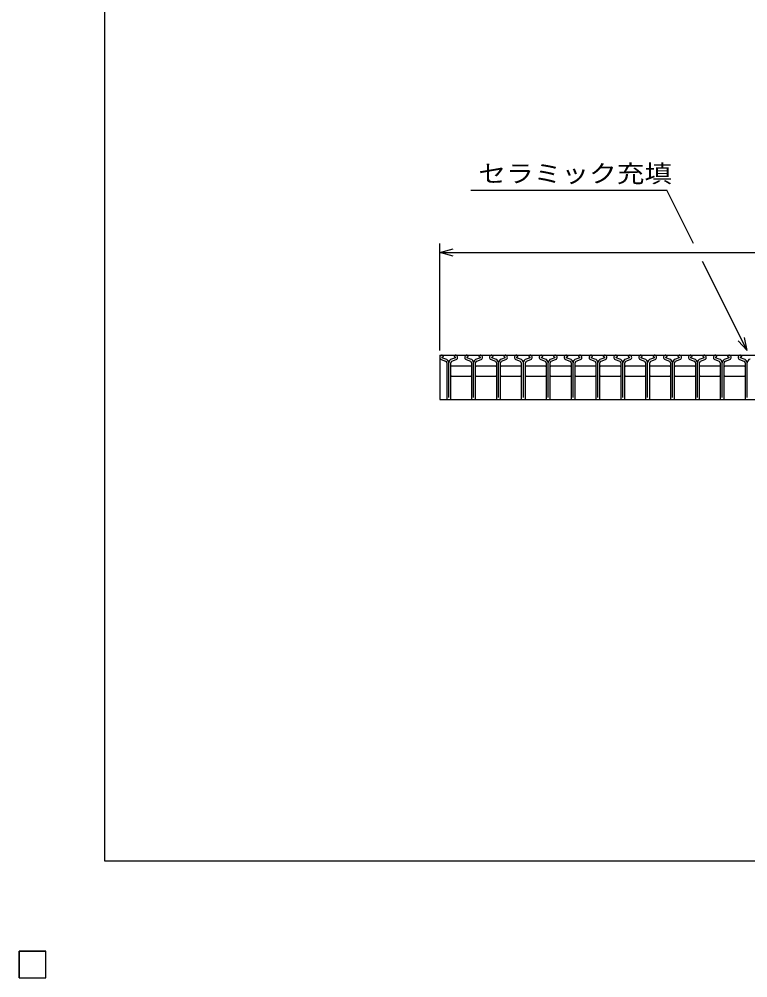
# Model space of a CAD drawing. Units: millimetres, scale not verified. Extents: x -1820 to 1736, y -1282 to 1048.
# Drawn here: x -1820 to -1002, y -1282 to -207 of the extents above; entities that cross this region are included whole.
import ezdxf
from ezdxf.enums import TextEntityAlignment as Align

# ---------------------------------------------------------------- set-up
doc = ezdxf.new("R2010")
doc.units = ezdxf.units.MM
doc.header["$LTSCALE"] = 10
for name, color, linetype, lineweight in [('0_2', 150, 'Continuous', 25), ('16', 3, 'Continuous', 25), ('22', 2, 'Continuous', 25)]:
    doc.layers.add(name, color=color, linetype=linetype, lineweight=lineweight)
doc.styles.add('ベクトル', font='')
doc.styles.get('ベクトル').set_extended_font_data('ベクトル')

msp = doc.modelspace()

# ---------------------------------------------------------------- linework, layer by layer
at = {"layer": '0_2'}
for p, q in [((-1724, -1151.5), (-1724, 1048.5)), ((1736, -1151.5), (-1724, -1151.5))]:
    msp.add_line(p, q, dxfattribs=at)
at = {"layer": '16'}
for p, q in [((-1348, -584), (-352, -584)), ((-1348, -584), (-1348, -634)), ((-1346.38, -589.18), (-1341.51, -590.89)), ((-1341.3, -588.53), (-1345.62, -587.01)), ((-1345.46, -586.31), (-1344.02, -585.61)), ((-1344.02, -585.61), (-1344.02, -585.38)), ((-1330.4, -587.01), (-1334.72, -588.53)), ((-1334.51, -590.89), (-1329.64, -589.18)), ((-1332, -585.38), (-1332, -585.61)), ((-1332, -585.61), (-1330.56, -586.31)), ((-1318.48, -589.18), (-1313.61, -590.89)), ((-1313.4, -588.53), (-1317.72, -587.01)), ((-1317.56, -586.31), (-1316.12, -585.61)), ((-1316.12, -585.61), (-1316.12, -585.38)), ((-1302.5, -587.01), (-1306.82, -588.53)), ((-1306.61, -590.89), (-1301.74, -589.18)), ((-1304.1, -585.38), (-1304.1, -585.61)), ((-1304.1, -585.61), (-1302.66, -586.31)), ((-1290.58, -589.18), (-1285.71, -590.89)), ((-1285.5, -588.53), (-1289.82, -587.01)), ((-1289.66, -586.31), (-1288.22, -585.61)), ((-1288.22, -585.61), (-1288.22, -585.38)), ((-1274.6, -587.01), (-1278.92, -588.53)), ((-1278.71, -590.89), (-1273.84, -589.18)), ((-1276.2, -585.38), (-1276.2, -585.61)), ((-1276.2, -585.61), (-1274.76, -586.31)), ((-1262.68, -589.18), (-1257.81, -590.89)), ((-1257.6, -588.53), (-1261.92, -587.01)), ((-1261.76, -586.31), (-1260.32, -585.61)), ((-1260.32, -585.61), (-1260.32, -585.38)), ((-1246.7, -587.01), (-1251.02, -588.53)), ((-1250.81, -590.89), (-1245.94, -589.18)), ((-1248.3, -585.38), (-1248.3, -585.61)), ((-1248.3, -585.61), (-1246.86, -586.31)), ((-1234.78, -589.18), (-1229.91, -590.89)), ((-1229.7, -588.53), (-1234.02, -587.01)), ((-1233.86, -586.31), (-1232.42, -585.61)), ((-1232.42, -585.61), (-1232.42, -585.38)), ((-1218.8, -587.01), (-1223.12, -588.53)), ((-1222.91, -590.89), (-1218.04, -589.18)), ((-1220.4, -585.38), (-1220.4, -585.61)), ((-1220.4, -585.61), (-1218.96, -586.31)), ((-1206.88, -589.18), (-1202.01, -590.89)), ((-1201.8, -588.53), (-1206.12, -587.01)), ((-1205.96, -586.31), (-1204.52, -585.61)), ((-1204.52, -585.61), (-1204.52, -585.38)), ((-1190.9, -587.01), (-1195.22, -588.53)), ((-1195.01, -590.89), (-1190.14, -589.18)), ((-1192.5, -585.38), (-1192.5, -585.61)), ((-1192.5, -585.61), (-1191.06, -586.31)), ((-1178.98, -589.18), (-1174.11, -590.89)), ((-1173.9, -588.53), (-1178.22, -587.01)), ((-1178.06, -586.31), (-1176.62, -585.61)), ((-1176.62, -585.61), (-1176.62, -585.38)), ((-1163, -587.01), (-1167.32, -588.53)), ((-1167.11, -590.89), (-1162.24, -589.18)), ((-1164.6, -585.38), (-1164.6, -585.61)), ((-1164.6, -585.61), (-1163.16, -586.31)), ((-1151.08, -589.18), (-1146.21, -590.89)), ((-1146, -588.53), (-1150.32, -587.01)), ((-1150.16, -586.31), (-1148.72, -585.61)), ((-1148.72, -585.61), (-1148.72, -585.38)), ((-1135.1, -587.01), (-1139.42, -588.53)), ((-1139.21, -590.89), (-1134.34, -589.18)), ((-1136.7, -585.38), (-1136.7, -585.61)), ((-1136.7, -585.61), (-1135.26, -586.31)), ((-1123.18, -589.18), (-1118.31, -590.89)), ((-1118.1, -588.53), (-1122.42, -587.01)), ((-1122.26, -586.31), (-1120.82, -585.61)), ((-1120.82, -585.61), (-1120.82, -585.38)), ((-1107.2, -587.01), (-1111.52, -588.53)), ((-1111.31, -590.89), (-1106.44, -589.18)), ((-1108.8, -585.38), (-1108.8, -585.61)), ((-1108.8, -585.61), (-1107.36, -586.31)), ((-1095.28, -589.18), (-1090.41, -590.89)), ((-1090.2, -588.53), (-1094.52, -587.01)), ((-1094.36, -586.31), (-1092.92, -585.61)), ((-1092.92, -585.61), (-1092.92, -585.38)), ((-1079.3, -587.01), (-1083.62, -588.53)), ((-1083.41, -590.89), (-1078.54, -589.18)), ((-1080.9, -585.38), (-1080.9, -585.61)), ((-1080.9, -585.61), (-1079.46, -586.31)), ((-1067.38, -589.18), (-1062.51, -590.89)), ((-1062.3, -588.53), (-1066.62, -587.01)), ((-1066.46, -586.31), (-1065.02, -585.61)), ((-1065.02, -585.61), (-1065.02, -585.38)), ((-1051.4, -587.01), (-1055.72, -588.53)), ((-1055.51, -590.89), (-1050.64, -589.18)), ((-1053, -585.38), (-1053, -585.61)), ((-1053, -585.61), (-1051.56, -586.31)), ((-1039.48, -589.18), (-1034.61, -590.89)), ((-1034.4, -588.53), (-1038.72, -587.01)), ((-1038.56, -586.31), (-1037.12, -585.61)), ((-1037.12, -585.61), (-1037.12, -585.38)), ((-1023.5, -587.01), (-1027.82, -588.53)), ((-1027.61, -590.89), (-1022.74, -589.18)), ((-1025.1, -585.38), (-1025.1, -585.61)), ((-1025.1, -585.61), (-1023.66, -586.31)), ((-1011.58, -589.18), (-1006.71, -590.89)), ((-1006.5, -588.53), (-1010.82, -587.01)), ((-1010.66, -586.31), (-1009.22, -585.61)), ((-1009.22, -585.61), (-1009.22, -585.38)), ((-1340.31, -592.59), (-1340.31, -633.31)), ((-1338, -631.71), (-1338, -592.64)), ((-1335.75, -597), (-1334.75, -596)), ((-1335.71, -633.31), (-1335.71, -592.59)), ((-1334.75, -596), (-1313.35, -596)), ((-1313.35, -596), (-1312.35, -597)), ((-1312.41, -592.59), (-1312.41, -633.31)), ((-1310.1, -631.71), (-1310.1, -592.64)), ((-1307.85, -597), (-1306.85, -596)), ((-1307.81, -633.31), (-1307.81, -592.59)), ((-1306.85, -596), (-1285.45, -596)), ((-1285.45, -596), (-1284.45, -597)), ((-1284.51, -592.59), (-1284.51, -633.31)), ((-1282.2, -631.71), (-1282.2, -592.64)), ((-1279.95, -597), (-1278.95, -596)), ((-1279.91, -633.31), (-1279.91, -592.59)), ((-1278.95, -596), (-1257.55, -596)), ((-1257.55, -596), (-1256.55, -597)), ((-1256.61, -592.59), (-1256.61, -633.31)), ((-1254.3, -631.71), (-1254.3, -592.64)), ((-1252.05, -597), (-1251.05, -596)), ((-1252.01, -633.31), (-1252.01, -592.59)), ((-1251.05, -596), (-1229.65, -596)), ((-1229.65, -596), (-1228.65, -597)), ((-1228.71, -592.59), (-1228.71, -633.31)), ((-1226.4, -631.71), (-1226.4, -592.64)), ((-1224.15, -597), (-1223.15, -596)), ((-1224.11, -633.31), (-1224.11, -592.59)), ((-1223.15, -596), (-1201.75, -596)), ((-1201.75, -596), (-1200.75, -597)), ((-1200.81, -592.59), (-1200.81, -633.31)), ((-1198.5, -631.71), (-1198.5, -592.64)), ((-1196.25, -597), (-1195.25, -596)), ((-1196.21, -633.31), (-1196.21, -592.59)), ((-1195.25, -596), (-1173.85, -596)), ((-1173.85, -596), (-1172.85, -597)), ((-1172.91, -592.59), (-1172.91, -633.31)), ((-1170.6, -631.71), (-1170.6, -592.64)), ((-1168.35, -597), (-1167.35, -596)), ((-1168.31, -633.31), (-1168.31, -592.59)), ((-1167.35, -596), (-1145.95, -596)), ((-1145.95, -596), (-1144.95, -597)), ((-1145.01, -592.59), (-1145.01, -633.31)), ((-1142.7, -631.71), (-1142.7, -592.64)), ((-1140.45, -597), (-1139.45, -596)), ((-1140.41, -633.31), (-1140.41, -592.59)), ((-1139.45, -596), (-1118.05, -596)), ((-1118.05, -596), (-1117.05, -597)), ((-1117.11, -592.59), (-1117.11, -633.31)), ((-1114.8, -631.71), (-1114.8, -592.64)), ((-1112.55, -597), (-1111.55, -596)), ((-1112.51, -633.31), (-1112.51, -592.59)), ((-1111.55, -596), (-1090.15, -596)), ((-1090.15, -596), (-1089.15, -597)), ((-1089.21, -592.59), (-1089.21, -633.31)), ((-1086.9, -631.71), (-1086.9, -592.64)), ((-1084.65, -597), (-1083.65, -596)), ((-1084.61, -633.31), (-1084.61, -592.59)), ((-1083.65, -596), (-1062.25, -596)), ((-1062.25, -596), (-1061.25, -597)), ((-1061.31, -592.59), (-1061.31, -633.31)), ((-1059, -631.71), (-1059, -592.64)), ((-1056.75, -597), (-1055.75, -596)), ((-1056.71, -633.31), (-1056.71, -592.59)), ((-1055.75, -596), (-1034.35, -596)), ((-1034.35, -596), (-1033.35, -597)), ((-1033.41, -592.59), (-1033.41, -633.31)), ((-1031.1, -631.71), (-1031.1, -592.64)), ((-1028.85, -597), (-1027.85, -596)), ((-1028.81, -633.31), (-1028.81, -592.59)), ((-1027.85, -596), (-1006.45, -596)), ((-1006.45, -596), (-1005.45, -597)), ((-1005.51, -592.59), (-1005.51, -633.31)), ((-1003.2, -631.71), (-1003.2, -592.64)), ((-1334.75, -608), (-1335.75, -607)), ((-1313.35, -608), (-1334.75, -608)), ((-1312.35, -607), (-1313.35, -608)), ((-1306.85, -608), (-1307.85, -607)), ((-1285.45, -608), (-1306.85, -608)), ((-1284.45, -607), (-1285.45, -608)), ((-1278.95, -608), (-1279.95, -607)), ((-1257.55, -608), (-1278.95, -608)), ((-1256.55, -607), (-1257.55, -608)), ((-1251.05, -608), (-1252.05, -607)), ((-1229.65, -608), (-1251.05, -608)), ((-1228.65, -607), (-1229.65, -608)), ((-1223.15, -608), (-1224.15, -607)), ((-1201.75, -608), (-1223.15, -608)), ((-1200.75, -607), (-1201.75, -608)), ((-1195.25, -608), (-1196.25, -607)), ((-1173.85, -608), (-1195.25, -608)), ((-1172.85, -607), (-1173.85, -608)), ((-1167.35, -608), (-1168.35, -607)), ((-1145.95, -608), (-1167.35, -608)), ((-1144.95, -607), (-1145.95, -608)), ((-1139.45, -608), (-1140.45, -607)), ((-1118.05, -608), (-1139.45, -608)), ((-1117.05, -607), (-1118.05, -608)), ((-1111.55, -608), (-1112.55, -607)), ((-1090.15, -608), (-1111.55, -608)), ((-1089.15, -607), (-1090.15, -608)), ((-1083.65, -608), (-1084.65, -607)), ((-1062.25, -608), (-1083.65, -608)), ((-1061.25, -607), (-1062.25, -608)), ((-1055.75, -608), (-1056.75, -607)), ((-1034.35, -608), (-1055.75, -608)), ((-1033.35, -607), (-1034.35, -608)), ((-1027.85, -608), (-1028.85, -607)), ((-1006.45, -608), (-1027.85, -608)), ((-1005.45, -607), (-1006.45, -608)), ((-1348, -634), (-352, -634)), ((-1339.61, -634.01), (-1336.41, -634.01)), ((-1311.71, -634.01), (-1308.51, -634.01)), ((-1283.81, -634.01), (-1280.61, -634.01)), ((-1255.91, -634.01), (-1252.71, -634.01)), ((-1228.01, -634.01), (-1224.81, -634.01)), ((-1200.11, -634.01), (-1196.91, -634.01)), ((-1172.21, -634.01), (-1169.01, -634.01)), ((-1144.31, -634.01), (-1141.11, -634.01)), ((-1116.41, -634.01), (-1113.21, -634.01)), ((-1088.51, -634.01), (-1085.31, -634.01)), ((-1060.61, -634.01), (-1057.41, -634.01)), ((-1032.71, -634.01), (-1029.51, -634.01)), ((-1004.81, -634.01), (-1001.61, -634.01)), ((-1820, -1252.5), (-1790, -1252.5)), ((-1820, -1282.5), (-1820, -1252.5)), ((-1820, -1252.5), (-1790, -1252.5)), ((-1820, -1282.5), (-1820, -1252.5)), ((-1820, -1252.5), (-1790, -1252.5)), ((-1820, -1282.5), (-1820, -1252.5)), ((-1820, -1252.5), (-1790, -1252.5)), ((-1820, -1282.5), (-1820, -1252.5)), ((-1820, -1252.5), (-1790, -1252.5)), ((-1820, -1282.5), (-1820, -1252.5)), ((-1790, -1282.5), (-1790, -1252.5)), ((-1790, -1282.5), (-1790, -1252.5)), ((-1790, -1282.5), (-1790, -1252.5)), ((-1790, -1282.5), (-1790, -1252.5)), ((-1790, -1282.5), (-1790, -1252.5)), ((-1820, -1282.5), (-1790, -1282.5)), ((-1820, -1282.5), (-1790, -1282.5)), ((-1820, -1282.5), (-1790, -1282.5)), ((-1820, -1282.5), (-1790, -1282.5)), ((-1820, -1282.5), (-1790, -1282.5))]:
    msp.add_line(p, q, dxfattribs=at)
for centre, radius, start, end in [((-1345.31, -586.7), 2.7, 90.98, 246.68), ((-1345.29, -586.72), 0.44, 111.91, 222.33), ((-1345.47, -585.45), 1.45, 2.5, 85.55), ((-1342.11, -592.59), 1.8, 0, 70.58), ((-1342.59, -592.94), 4.6, 3.78, 73.7), ((-1333.43, -592.94), 4.6, 106.3, 176.22), ((-1333.91, -592.59), 1.8, 109.42, 180), ((-1330.55, -585.45), 1.45, 94.45, 177.5), ((-1330.71, -586.7), 2.7, 293.32, 89.02002), ((-1330.73, -586.72), 0.44, 317.67, 68.08999), ((-1317.41, -586.7), 2.7, 90.98, 246.68), ((-1317.39, -586.72), 0.44, 111.91, 222.33), ((-1317.57, -585.45), 1.45, 2.5, 85.55), ((-1314.21, -592.59), 1.8, 0, 70.58), ((-1314.69, -592.94), 4.6, 3.78, 73.7), ((-1305.53, -592.94), 4.6, 106.3, 176.22), ((-1306.01, -592.59), 1.8, 109.42, 180), ((-1302.65, -585.45), 1.45, 94.45, 177.5), ((-1302.81, -586.7), 2.7, 293.32, 89.02002), ((-1302.83, -586.72), 0.44, 317.67, 68.08999), ((-1289.51, -586.7), 2.7, 90.98, 246.68), ((-1289.49, -586.72), 0.44, 111.91, 222.33), ((-1289.67, -585.45), 1.45, 2.5, 85.55), ((-1286.31, -592.59), 1.8, 0, 70.58), ((-1286.79, -592.94), 4.6, 3.78, 73.7), ((-1277.63, -592.94), 4.6, 106.3, 176.22), ((-1278.11, -592.59), 1.8, 109.42, 180), ((-1274.75, -585.45), 1.45, 94.45, 177.5), ((-1274.91, -586.7), 2.7, 293.32, 89.02002), ((-1274.93, -586.72), 0.44, 317.67, 68.08999), ((-1261.61, -586.7), 2.7, 90.98, 246.68), ((-1261.59, -586.72), 0.44, 111.91, 222.33), ((-1261.77, -585.45), 1.45, 2.5, 85.55), ((-1258.41, -592.59), 1.8, 0, 70.58), ((-1258.89, -592.94), 4.6, 3.78, 73.7), ((-1249.73, -592.94), 4.6, 106.3, 176.22), ((-1250.21, -592.59), 1.8, 109.42, 180), ((-1246.85, -585.45), 1.45, 94.45, 177.5), ((-1247.01, -586.7), 2.7, 293.32, 89.02002), ((-1247.03, -586.72), 0.44, 317.67, 68.08999), ((-1233.71, -586.7), 2.7, 90.98, 246.68), ((-1233.69, -586.72), 0.44, 111.91, 222.33), ((-1233.87, -585.45), 1.45, 2.5, 85.55), ((-1230.51, -592.59), 1.8, 0, 70.58), ((-1230.99, -592.94), 4.6, 3.78, 73.7), ((-1221.83, -592.94), 4.6, 106.3, 176.22), ((-1222.31, -592.59), 1.8, 109.42, 180), ((-1218.95, -585.45), 1.45, 94.45, 177.5), ((-1219.11, -586.7), 2.7, 293.32, 89.02002), ((-1219.13, -586.72), 0.44, 317.67, 68.08999), ((-1205.81, -586.7), 2.7, 90.98, 246.68), ((-1205.79, -586.72), 0.44, 111.91, 222.33), ((-1205.97, -585.45), 1.45, 2.5, 85.55), ((-1202.61, -592.59), 1.8, 0, 70.58), ((-1203.09, -592.94), 4.6, 3.78, 73.7), ((-1193.93, -592.94), 4.6, 106.3, 176.22), ((-1194.41, -592.59), 1.8, 109.42, 180), ((-1191.05, -585.45), 1.45, 94.45, 177.5), ((-1191.21, -586.7), 2.7, 293.32, 89.02002), ((-1191.23, -586.72), 0.44, 317.67, 68.08999), ((-1177.91, -586.7), 2.7, 90.98, 246.68), ((-1177.89, -586.72), 0.44, 111.91, 222.33), ((-1178.07, -585.45), 1.45, 2.5, 85.55), ((-1174.71, -592.59), 1.8, 0, 70.58), ((-1175.19, -592.94), 4.6, 3.78, 73.7), ((-1166.03, -592.94), 4.6, 106.3, 176.22), ((-1166.51, -592.59), 1.8, 109.42, 180), ((-1163.15, -585.45), 1.45, 94.45, 177.5), ((-1163.31, -586.7), 2.7, 293.32, 89.02002), ((-1163.33, -586.72), 0.44, 317.67, 68.08999), ((-1150.01, -586.7), 2.7, 90.98, 246.68), ((-1149.99, -586.72), 0.44, 111.91, 222.33), ((-1150.17, -585.45), 1.45, 2.5, 85.55), ((-1146.81, -592.59), 1.8, 0, 70.58), ((-1147.29, -592.94), 4.6, 3.78, 73.7), ((-1138.13, -592.94), 4.6, 106.3, 176.22), ((-1138.61, -592.59), 1.8, 109.42, 180), ((-1135.25, -585.45), 1.45, 94.45, 177.5), ((-1135.41, -586.7), 2.7, 293.32, 89.02002), ((-1135.43, -586.72), 0.44, 317.67, 68.08999), ((-1122.11, -586.7), 2.7, 90.98, 246.68), ((-1122.09, -586.72), 0.44, 111.91, 222.33), ((-1122.27, -585.45), 1.45, 2.5, 85.55), ((-1118.91, -592.59), 1.8, 0, 70.58), ((-1119.39, -592.94), 4.6, 3.78, 73.7), ((-1110.23, -592.94), 4.6, 106.3, 176.22), ((-1110.71, -592.59), 1.8, 109.42, 180), ((-1107.35, -585.45), 1.45, 94.45, 177.5), ((-1107.51, -586.7), 2.7, 293.32, 89.02002), ((-1107.53, -586.72), 0.44, 317.67, 68.08999), ((-1094.21, -586.7), 2.7, 90.98, 246.68), ((-1094.19, -586.72), 0.44, 111.91, 222.33), ((-1094.37, -585.45), 1.45, 2.5, 85.55), ((-1091.01, -592.59), 1.8, 0, 70.58), ((-1091.49, -592.94), 4.6, 3.78, 73.7), ((-1082.33, -592.94), 4.6, 106.3, 176.22), ((-1082.81, -592.59), 1.8, 109.42, 180), ((-1079.45, -585.45), 1.45, 94.45, 177.5), ((-1079.61, -586.7), 2.7, 293.32, 89.02002), ((-1079.63, -586.72), 0.44, 317.67, 68.08999), ((-1066.31, -586.7), 2.7, 90.98, 246.68), ((-1066.29, -586.72), 0.44, 111.91, 222.33), ((-1066.47, -585.45), 1.45, 2.5, 85.55), ((-1063.11, -592.59), 1.8, 0, 70.58), ((-1063.59, -592.94), 4.6, 3.78, 73.7), ((-1054.43, -592.94), 4.6, 106.3, 176.22), ((-1054.91, -592.59), 1.8, 109.42, 180), ((-1051.55, -585.45), 1.45, 94.45, 177.5), ((-1051.71, -586.7), 2.7, 293.32, 89.02002), ((-1051.73, -586.72), 0.44, 317.67, 68.08999), ((-1038.41, -586.7), 2.7, 90.98, 246.68), ((-1038.39, -586.72), 0.44, 111.91, 222.33), ((-1038.57, -585.45), 1.45, 2.5, 85.55), ((-1035.21, -592.59), 1.8, 0, 70.58), ((-1035.69, -592.94), 4.6, 3.78, 73.7), ((-1026.53, -592.94), 4.6, 106.3, 176.22), ((-1027.01, -592.59), 1.8, 109.42, 180), ((-1023.65, -585.45), 1.45, 94.45, 177.5), ((-1023.81, -586.7), 2.7, 293.32, 89.02002), ((-1023.83, -586.72), 0.44, 317.67, 68.08999), ((-1010.51, -586.7), 2.7, 90.98, 246.68), ((-1010.49, -586.72), 0.44, 111.91, 222.33), ((-1010.67, -585.45), 1.45, 2.5, 85.55), ((-1007.31, -592.59), 1.8, 0, 70.58), ((-1007.79, -592.94), 4.6, 3.78, 73.7), ((-998.63, -592.94), 4.6, 106.3, 176.22), ((-1339.61, -633.31), 0.7, 180, 270), ((-1336.41, -633.31), 0.7, 270, 0), ((-1311.71, -633.31), 0.7, 180, 270), ((-1308.51, -633.31), 0.7, 270, 0), ((-1283.81, -633.31), 0.7, 180, 270), ((-1280.61, -633.31), 0.7, 270, 0), ((-1255.91, -633.31), 0.7, 180, 270), ((-1252.71, -633.31), 0.7, 270, 0), ((-1228.01, -633.31), 0.7, 180, 270), ((-1224.81, -633.31), 0.7, 270, 0), ((-1200.11, -633.31), 0.7, 180, 270), ((-1196.91, -633.31), 0.7, 270, 0), ((-1172.21, -633.31), 0.7, 180, 270), ((-1169.01, -633.31), 0.7, 270, 0), ((-1144.31, -633.31), 0.7, 180, 270), ((-1141.11, -633.31), 0.7, 270, 0), ((-1116.41, -633.31), 0.7, 180, 270), ((-1113.21, -633.31), 0.7, 270, 0), ((-1088.51, -633.31), 0.7, 180, 270), ((-1085.31, -633.31), 0.7, 270, 0), ((-1060.61, -633.31), 0.7, 180, 270), ((-1057.41, -633.31), 0.7, 270, 0), ((-1032.71, -633.31), 0.7, 180, 270), ((-1029.51, -633.31), 0.7, 270, 0), ((-1004.81, -633.31), 0.7, 180, 270)]:
    msp.add_arc(centre, radius, start, end, dxfattribs=at)
at = {"layer": '22', "color": 4}
for p, q in [((-1313.2, -399), (-1093.2, -399)), ((-1063.2, -459), (-1093.2, -399)), ((-1348, -579), (-1348, -459)), ((-1348, -469), (-1333, -465)), ((-1333, -473), (-1348, -469)), ((-1348, -469), (-352, -469)), ((-1003.2, -579), (-1053.2, -479)), ((-1003.2, -579), (-1013.2, -568)), ((-1003.2, -579), (-1006.2, -564.4))]:
    msp.add_line(p, q, dxfattribs=at)
at = {"layer": '22'}
for p, q in [((-1790, -1252.5), (-1820, -1252.5)), ((-1820, -1252.5), (-1820, -1282.5)), ((-1790, -1252.5), (-1820, -1252.5)), ((-1820, -1252.5), (-1820, -1282.5)), ((-1790, -1252.5), (-1820, -1252.5)), ((-1820, -1252.5), (-1820, -1282.5)), ((-1790, -1282.5), (-1790, -1252.5)), ((-1790, -1282.5), (-1790, -1252.5)), ((-1790, -1282.5), (-1790, -1252.5)), ((-1820, -1282.5), (-1790, -1282.5)), ((-1820, -1282.5), (-1790, -1282.5)), ((-1820, -1282.5), (-1790, -1282.5))]:
    msp.add_line(p, q, dxfattribs=at)

# ---------------------------------------------------------------- texts
at = {"layer": '22', "style": 'ベクトル', "width": 1.15}
msp.add_text('セラミック充填', height=19.79, dxfattribs=at).set_placement((-1304.7, -380.5), align=Align.MIDDLE_LEFT)

doc.saveas('drawing.dxf')
